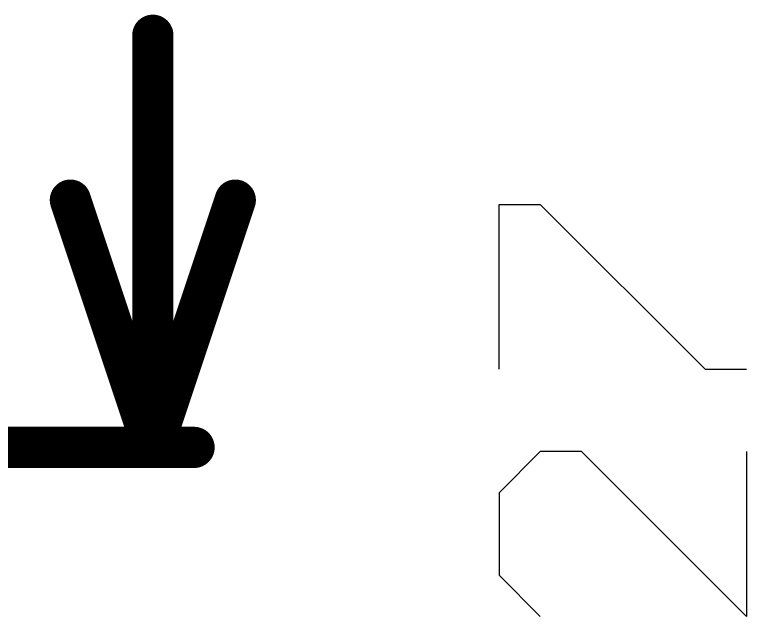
# Model space of a CAD drawing. Header units: millimetres. Extents: x 18.6 to 91.5, y 20.1 to 88.8.
# Drawn here: x 45.472 to 49.98, y 43.604 to 47.313 of the extents above; entities that cross this region are included whole.
import ezdxf

# ---------------------------------------------------------------- set-up
doc = ezdxf.new("R2010")
doc.units = ezdxf.units.MM
doc.layers.add('Mechanical6', color=56, linetype='Continuous')

msp = doc.modelspace()

# ---------------------------------------------------------------- linework, layer by layer
at = {"layer": 'Mechanical6'}
for p, q in [((48.4561, 45.1278), (48.4561, 46.1434)), ((48.4561, 46.1434), (48.71, 46.1434)), ((48.71, 46.1434), (49.7257, 45.1278)), ((49.7257, 45.1278), (49.9796, 45.1278)), ((48.71, 44.6199), (48.4561, 44.366)), ((48.964, 44.6199), (48.71, 44.6199)), ((49.9796, 43.6042), (48.964, 44.6199)), ((49.9796, 44.6199), (49.9796, 43.6042)), ((48.4561, 44.366), (48.4561, 43.8582)), ((48.4561, 43.8582), (48.71, 43.6042))]:
    msp.add_line(p, q, dxfattribs=at)
at = {"layer": 'Mechanical6', "const_width": 0.254}
for points in [[(46.323, 44.6456), (46.323, 47.1856)], [(45.815, 46.1696), (46.323, 44.6456)], [(46.323, 44.6456), (46.831, 46.1696)], [(38.1064, 44.6456), (46.577, 44.6456)]]:
    msp.add_lwpolyline(points, dxfattribs=at)
at = {"layer": 'Mechanical6', "const_width": 0.127}
for points in [[(46.2595, 47.1856, 1), (46.3865, 47.1856, 1)], [(45.7515, 46.1696, 1), (45.8785, 46.1696, 1)], [(46.7675, 46.1696, 1), (46.8945, 46.1696, 1)], [(46.2595, 44.6456, 1), (46.3865, 44.6456, 1)], [(46.2595, 44.6456, 1), (46.3865, 44.6456, 1)], [(46.2595, 44.6456, 1), (46.3865, 44.6456, 1)], [(46.5135, 44.6456, 1), (46.6405, 44.6456, 1)]]:
    msp.add_lwpolyline(points, format="xyb", close=True, dxfattribs=at)

doc.saveas('drawing.dxf')
